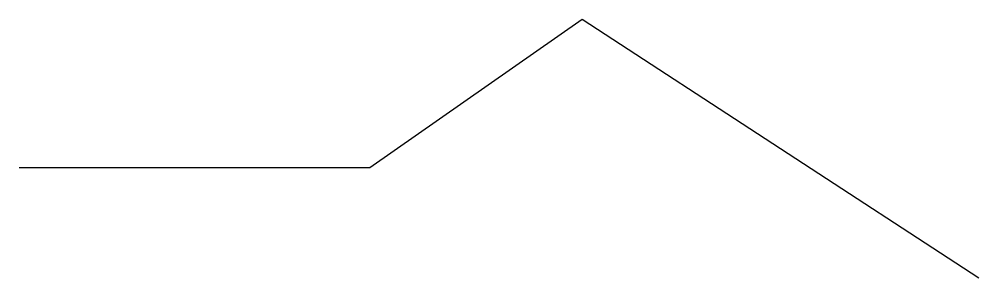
# Model space of a CAD drawing. Header units: millimetres. Extents: x 30 to 92.9, y 27.8 to 44.8.
import ezdxf

# ---------------------------------------------------------------- set-up
doc = ezdxf.new("R2010")
doc.units = ezdxf.units.MM

msp = doc.modelspace()

# ---------------------------------------------------------------- linework, layer by layer
for p, q in [((53, 35), (66.926, 44.751)), ((66.926, 44.751), (92.926, 27.751)), ((30, 35), (53, 35))]:
    msp.add_line(p, q)

doc.saveas('drawing.dxf')
